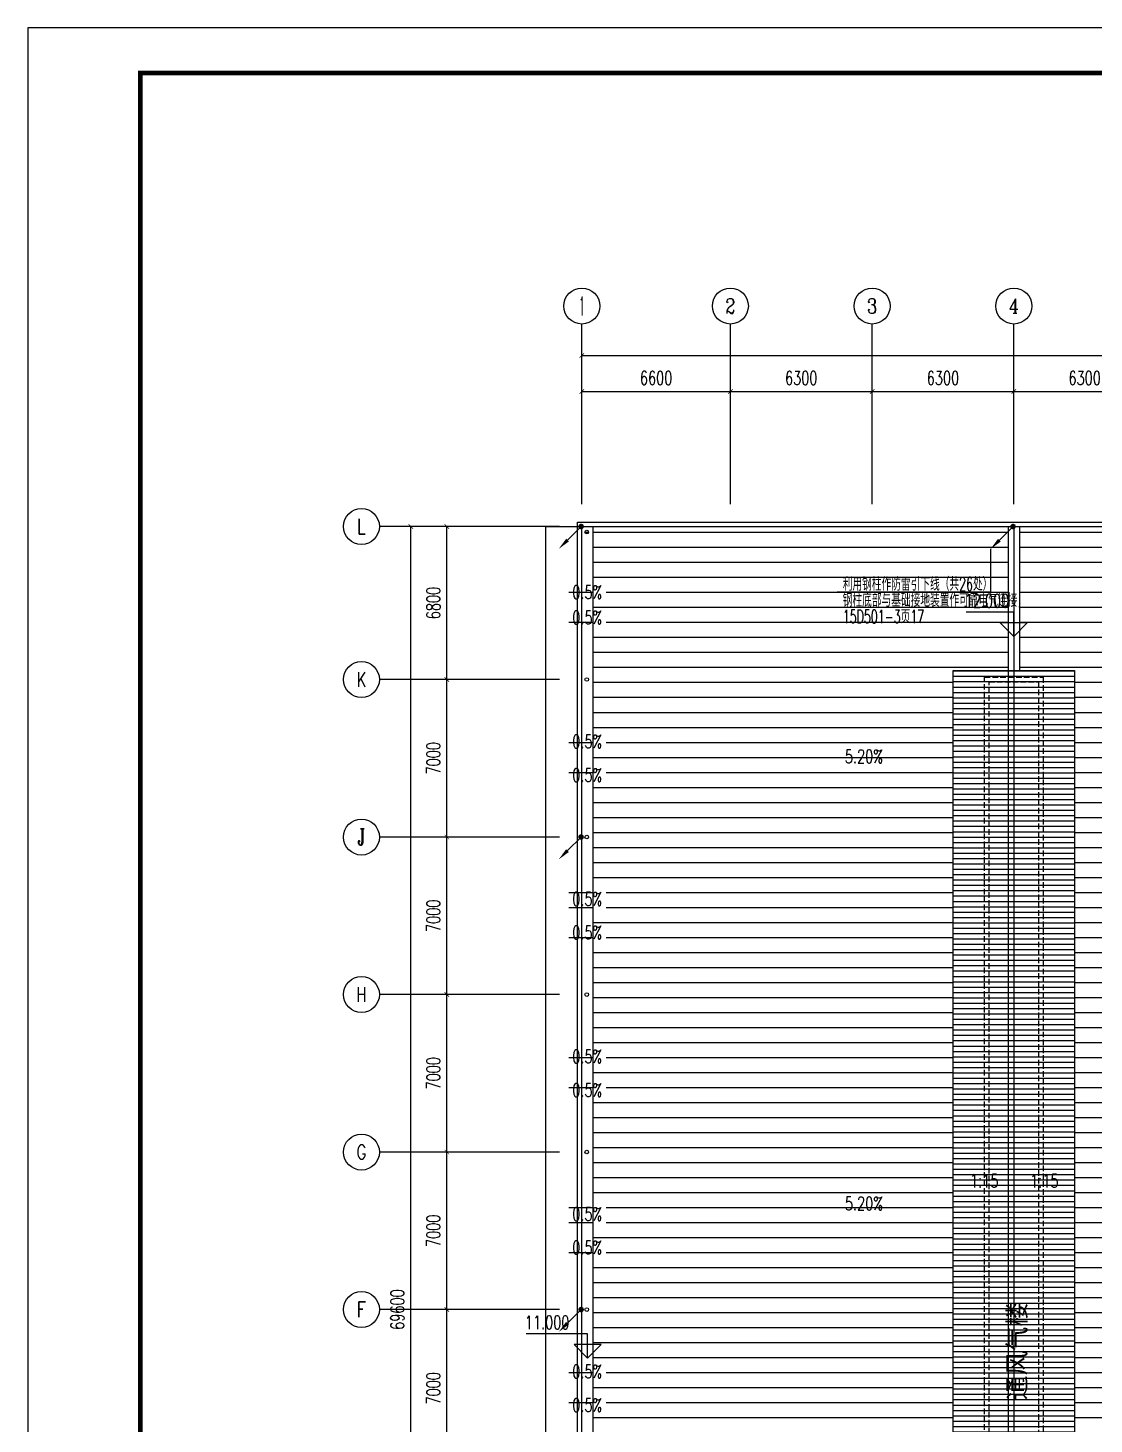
# Model space of a CAD drawing. Extents: x -417156 to 1571408, y 205758 to 1045562.
# Drawn here: x 1403208 to 1450600, y 803181 to 865228 of the extents above; entities that cross this region are included whole.
import ezdxf
from ezdxf.enums import TextEntityAlignment as Align

# ---------------------------------------------------------------- set-up
doc = ezdxf.new("R2010")
doc.units = 0
doc.header["$LTSCALE"] = 1000
doc.header["$MEASUREMENT"] = 0
doc.linetypes.add('DASH', pattern=[0.35, 0.25, -0.1])
doc.layers.get('0').update_dxf_attribs({"linetype": 'CONTINUOUS'})
doc.layers.get('DEFPOINTS').update_dxf_attribs({"linetype": 'CONTINUOUS'})
for name, color, linetype in [('AXIS', 3, 'CONTINUOUS'), ('AXIS_TEXT', 7, 'CONTINUOUS'), ('DIM_ELEV', 3, 'CONTINUOUS'), ('DIM_SYMB', 3, 'CONTINUOUS'), ('DQ', 3, 'CONTINUOUS'), ('LWIRE', 4, 'CONTINUOUS'), ('PUB_TEXT', 7, 'CONTINUOUS'), ('PUB_TITLE', 4, 'CONTINUOUS'), ('WIRE-照明', 1, 'CONTINUOUS'), ('填充', 8, 'CONTINUOUS')]:
    doc.layers.add(name, color=color, linetype=linetype)
doc.styles.add('_TCH_AXIS', font='COMPLEX', dxfattribs={"bigfont": 'GBCBIG'})
doc.styles.add('_TCH_DIM', font='SIMPLEX', dxfattribs={"bigfont": 'GBCBIG'})
doc.styles.add('_TCH_DYN', font='')
doc.styles.add('COMPLEX', font='COMPLEX')
doc.styles.add('DIM_FONT', font='SIMPLEX', dxfattribs={"width": 0.7, "bigfont": 'GBCBIG'})
doc.styles.get("Standard").update_dxf_attribs({"font": 'gbenor.shx', "bigfont": 'gbcbig.shx'})
doc.styles.add('STY53', font='COMPLEX', dxfattribs={"width": 0.6, "bigfont": 'HZTXT'})
doc.styles.get('_TCH_DYN').set_extended_font_data('SimSun')
doc.dimstyles.new('DIMN200', dxfattribs={"dimscale": 2, "dimtxt": 300, "dimasz": 100, "dimexe": 250, "dimexo": 300, "dimgap": 150, "dimtad": 1, "dimdec": 0, "dimzin": 0, "dimtxsty": 'DIM_FONT', "dimblk": 'ARCHTICK', "dimcen": 0.09, "dimclrt": 7, "dimazin": 3, "dimtfac": 1, "dimtdec": 0, "dimtix": 1, "dimtmove": 0, "dimatfit": 3, "dimtolj": 1, "dimtzin": 0})
pattern_1 = [(0, (-1880005.2, -498021.7), (0, 666.75), [])]

# ---------------------------------------------------------------- blocks, each defined once
blk = doc.blocks.new('YS')
for centre in [(2120529, 294882), (2120529, 288330), (2120529, 281330), (2120529, 274330), (2120529, 267330), (2120529, 260330)]:
    blk.add_circle(centre, 80)
at = {"layer": 'DIM_SYMB'}
for points in [[(2120562, 292716, 0, 0, 0), (2120562, 293907, 160, 0, 0), (2120562, 294507, 0, 0, 0)], [(2120562, 290576, 0, 0, 0), (2120562, 289304, 160, 0, 0), (2120562, 288704, 0, 0, 0)], [(2120562, 286083, 0, 0, 0), (2120562, 287355, 160, 0, 0), (2120562, 287955, 0, 0, 0)], [(2120562, 283576, 0, 0, 0), (2120562, 282304, 160, 0, 0), (2120562, 281704, 0, 0, 0)], [(2120562, 279083, 0, 0, 0), (2120562, 280355, 160, 0, 0), (2120562, 280955, 0, 0, 0)], [(2120562, 276576, 0, 0, 0), (2120562, 275304, 160, 0, 0), (2120562, 274704, 0, 0, 0)], [(2120562, 272083, 0, 0, 0), (2120562, 273355, 160, 0, 0), (2120562, 273955, 0, 0, 0)], [(2120562, 269576, 0, 0, 0), (2120562, 268304, 160, 0, 0), (2120562, 267704, 0, 0, 0)], [(2120562, 265083, 0, 0, 0), (2120562, 266355, 160, 0, 0), (2120562, 266955, 0, 0, 0)], [(2120562, 262576, 0, 0, 0), (2120562, 261304, 160, 0, 0), (2120562, 260704, 0, 0, 0)], [(2120562, 258083, 0, 0, 0), (2120562, 259355, 160, 0, 0), (2120562, 259955, 0, 0, 0)], [(2120562, 255576, 0, 0, 0), (2120562, 254304, 160, 0, 0), (2120562, 253704, 0, 0, 0)]]:
    blk.add_lwpolyline(points, format="xyseb", dxfattribs=at)
at = {"layer": 'PUB_TEXT', "style": '_TCH_DIM', "width": 0.705882}
for p in [(2119882, 291911), (2119882, 290786), (2119882, 285278), (2119882, 283786), (2119882, 278278), (2119882, 276786), (2119882, 271278), (2119882, 269786), (2119882, 264278), (2119882, 262786), (2119882, 257278), (2119882, 255786)]:
    blk.add_text('0.5%%%', height=595, dxfattribs=at).set_placement(p)
blk = doc.blocks.new('_AXISO')
blk.add_circle((0, 0), 0.5)
at = {"layer": 'AXIS_TEXT', "style": 'COMPLEX', "width": 1.041667}
blk.add_attdef('A', text='', height=0.56, dxfattribs=at).set_placement((-0.25, -0.28), (0.25, -0.28), align=Align.FIT)
blk = doc.blocks.new('_ARCHTICK')
at = {"color": 0, "linetype": 'BYBLOCK', "const_width": 0.15}
blk.add_lwpolyline([(-0.5, -0.5), (0.5, 0.5)], dxfattribs=at)
blk = doc.blocks.new('*D127')
at = {"layer": 'AXIS', "color": 0}
for p, q in [((238705, -202892), (232205, -202892)), ((232705, -272492), (232705, -202892)), ((238705, -272492), (232205, -272492))]:
    blk.add_line(p, q, dxfattribs=at)
at = {"layer": 'DEFPOINTS', "color": 0}
for p in [(232705, -202892), (239305, -202892), (239305, -272492)]:
    blk.add_point(p, dxfattribs=at)
at = {"layer": 'AXIS', "color": 0, "xscale": 200, "yscale": 200, "zscale": 200}
for p, rotation in [((232705, -202892), 90), ((232705, -272492), 270)]:
    blk.add_blockref('_ARCHTICK', p, dxfattribs=dict(at, rotation=rotation))
at = {"layer": 'AXIS', "color": 7, "insert": (232105, -237692), "char_height": 600, "attachment_point": 5, "rotation": 90, "style": 'DIM_FONT'}
blk.add_mtext('\\A1;69600', dxfattribs=at)
blk = doc.blocks.new('*D132')
at = {"layer": 'AXIS', "color": 0}
for p, q in [((238705, -237692), (233805, -237692)), ((234305, -244692), (234305, -237692)), ((238705, -244692), (233805, -244692))]:
    blk.add_line(p, q, dxfattribs=at)
at = {"layer": 'DEFPOINTS', "color": 0}
for p in [(234305, -237692), (239305, -237692), (239305, -244692)]:
    blk.add_point(p, dxfattribs=at)
at = {"layer": 'AXIS', "color": 0, "xscale": 200, "yscale": 200, "zscale": 200}
for p, rotation in [((234305, -237692), 90), ((234305, -244692), 270)]:
    blk.add_blockref('_ARCHTICK', p, dxfattribs=dict(at, rotation=rotation))
at = {"layer": 'AXIS', "color": 7, "insert": (233705, -241192), "char_height": 600, "attachment_point": 5, "rotation": 90, "style": 'DIM_FONT'}
blk.add_mtext('\\A1;7000', dxfattribs=at)
blk = doc.blocks.new('*D133')
at = {"layer": 'AXIS', "color": 0}
for p, q in [((238705, -230692), (233805, -230692)), ((234305, -237692), (234305, -230692)), ((238705, -237692), (233805, -237692))]:
    blk.add_line(p, q, dxfattribs=at)
at = {"layer": 'DEFPOINTS', "color": 0}
for p in [(234305, -230692), (239305, -230692), (239305, -237692)]:
    blk.add_point(p, dxfattribs=at)
at = {"layer": 'AXIS', "color": 0, "xscale": 200, "yscale": 200, "zscale": 200}
for p, rotation in [((234305, -230692), 90), ((234305, -237692), 270)]:
    blk.add_blockref('_ARCHTICK', p, dxfattribs=dict(at, rotation=rotation))
at = {"layer": 'AXIS', "color": 7, "insert": (233705, -234192), "char_height": 600, "attachment_point": 5, "rotation": 90, "style": 'DIM_FONT'}
blk.add_mtext('\\A1;7000', dxfattribs=at)
blk = doc.blocks.new('*D134')
at = {"layer": 'AXIS', "color": 0}
for p, q in [((238705, -223692), (233805, -223692)), ((234305, -230692), (234305, -223692)), ((238705, -230692), (233805, -230692))]:
    blk.add_line(p, q, dxfattribs=at)
at = {"layer": 'DEFPOINTS', "color": 0}
for p in [(234305, -223692), (239305, -223692), (239305, -230692)]:
    blk.add_point(p, dxfattribs=at)
at = {"layer": 'AXIS', "color": 0, "xscale": 200, "yscale": 200, "zscale": 200}
for p, rotation in [((234305, -223692), 90), ((234305, -230692), 270)]:
    blk.add_blockref('_ARCHTICK', p, dxfattribs=dict(at, rotation=rotation))
at = {"layer": 'AXIS', "color": 7, "insert": (233705, -227192), "char_height": 600, "attachment_point": 5, "rotation": 90, "style": 'DIM_FONT'}
blk.add_mtext('\\A1;7000', dxfattribs=at)
blk = doc.blocks.new('*D135')
at = {"layer": 'AXIS', "color": 0}
for p, q in [((238705, -216692), (233805, -216692)), ((234305, -223692), (234305, -216692)), ((238705, -223692), (233805, -223692))]:
    blk.add_line(p, q, dxfattribs=at)
at = {"layer": 'DEFPOINTS', "color": 0}
for p in [(234305, -216692), (239305, -216692), (239305, -223692)]:
    blk.add_point(p, dxfattribs=at)
at = {"layer": 'AXIS', "color": 0, "xscale": 200, "yscale": 200, "zscale": 200}
for p, rotation in [((234305, -216692), 90), ((234305, -223692), 270)]:
    blk.add_blockref('_ARCHTICK', p, dxfattribs=dict(at, rotation=rotation))
at = {"layer": 'AXIS', "color": 7, "insert": (233705, -220192), "char_height": 600, "attachment_point": 5, "rotation": 90, "style": 'DIM_FONT'}
blk.add_mtext('\\A1;7000', dxfattribs=at)
blk = doc.blocks.new('*D136')
at = {"layer": 'AXIS', "color": 0}
for p, q in [((238705, -209692), (233805, -209692)), ((234305, -216692), (234305, -209692)), ((238705, -216692), (233805, -216692))]:
    blk.add_line(p, q, dxfattribs=at)
at = {"layer": 'DEFPOINTS', "color": 0}
for p in [(234305, -209692), (239305, -209692), (239305, -216692)]:
    blk.add_point(p, dxfattribs=at)
at = {"layer": 'AXIS', "color": 0, "xscale": 200, "yscale": 200, "zscale": 200}
for p, rotation in [((234305, -209692), 90), ((234305, -216692), 270)]:
    blk.add_blockref('_ARCHTICK', p, dxfattribs=dict(at, rotation=rotation))
at = {"layer": 'AXIS', "color": 7, "insert": (233705, -213192), "char_height": 600, "attachment_point": 5, "rotation": 90, "style": 'DIM_FONT'}
blk.add_mtext('\\A1;7000', dxfattribs=at)
blk = doc.blocks.new('*D137')
at = {"layer": 'AXIS', "color": 0}
for p, q in [((238705, -202892), (233805, -202892)), ((234305, -209692), (234305, -202892)), ((238705, -209692), (233805, -209692))]:
    blk.add_line(p, q, dxfattribs=at)
at = {"layer": 'DEFPOINTS', "color": 0}
for p in [(234305, -202892), (239305, -202892), (239305, -209692)]:
    blk.add_point(p, dxfattribs=at)
at = {"layer": 'AXIS', "color": 0, "xscale": 200, "yscale": 200, "zscale": 200}
for p, rotation in [((234305, -202892), 90), ((234305, -209692), 270)]:
    blk.add_blockref('_ARCHTICK', p, dxfattribs=dict(at, rotation=rotation))
at = {"layer": 'AXIS', "color": 7, "insert": (233705, -206292), "char_height": 600, "attachment_point": 5, "rotation": 90, "style": 'DIM_FONT'}
blk.add_mtext('\\A1;6800', dxfattribs=at)
blk = doc.blocks.new('*D168')
at = {"layer": 'AXIS', "color": 0}
for p, q in [((240305, -201292), (240305, -194792)), ((354305, -201292), (354305, -194792)), ((240305, -195292), (354305, -195292))]:
    blk.add_line(p, q, dxfattribs=at)
at = {"layer": 'DEFPOINTS', "color": 0}
for p in [(354305, -195292), (240305, -201892), (354305, -201892)]:
    blk.add_point(p, dxfattribs=at)
at = {"layer": 'AXIS', "color": 0, "xscale": 200, "yscale": 200, "zscale": 200, "rotation": 180}
blk.add_blockref('_ARCHTICK', (240305, -195292), dxfattribs=at)
at = {"layer": 'AXIS', "color": 0, "xscale": 200, "yscale": 200, "zscale": 200}
blk.add_blockref('_ARCHTICK', (354305, -195292), dxfattribs=at)
at = {"layer": 'AXIS', "color": 7, "insert": (297305, -194692), "char_height": 600, "attachment_point": 5, "style": 'DIM_FONT'}
blk.add_mtext('\\A1;114000', dxfattribs=at)
blk = doc.blocks.new('*D169')
at = {"layer": 'AXIS', "color": 0}
for p, q in [((240305, -201292), (240305, -196392)), ((246905, -201292), (246905, -196392)), ((240305, -196892), (246905, -196892))]:
    blk.add_line(p, q, dxfattribs=at)
at = {"layer": 'DEFPOINTS', "color": 0}
for p in [(246905, -196892), (240305, -201892), (246905, -201892)]:
    blk.add_point(p, dxfattribs=at)
at = {"layer": 'AXIS', "color": 0, "xscale": 200, "yscale": 200, "zscale": 200, "rotation": 180}
blk.add_blockref('_ARCHTICK', (240305, -196892), dxfattribs=at)
at = {"layer": 'AXIS', "color": 0, "xscale": 200, "yscale": 200, "zscale": 200}
blk.add_blockref('_ARCHTICK', (246905, -196892), dxfattribs=at)
at = {"layer": 'AXIS', "color": 7, "insert": (243605, -196292), "char_height": 600, "attachment_point": 5, "style": 'DIM_FONT'}
blk.add_mtext('\\A1;6600', dxfattribs=at)
blk = doc.blocks.new('*D170')
at = {"layer": 'AXIS', "color": 0}
for p, q in [((246905, -201292), (246905, -196392)), ((253205, -201292), (253205, -196392)), ((246905, -196892), (253205, -196892))]:
    blk.add_line(p, q, dxfattribs=at)
at = {"layer": 'DEFPOINTS', "color": 0}
for p in [(253205, -196892), (246905, -201892), (253205, -201892)]:
    blk.add_point(p, dxfattribs=at)
at = {"layer": 'AXIS', "color": 0, "xscale": 200, "yscale": 200, "zscale": 200, "rotation": 180}
blk.add_blockref('_ARCHTICK', (246905, -196892), dxfattribs=at)
at = {"layer": 'AXIS', "color": 0, "xscale": 200, "yscale": 200, "zscale": 200}
blk.add_blockref('_ARCHTICK', (253205, -196892), dxfattribs=at)
at = {"layer": 'AXIS', "color": 7, "insert": (250055, -196292), "char_height": 600, "attachment_point": 5, "style": 'DIM_FONT'}
blk.add_mtext('\\A1;6300', dxfattribs=at)
blk = doc.blocks.new('*D171')
at = {"layer": 'AXIS', "color": 0}
for p, q in [((253205, -201292), (253205, -196392)), ((259505, -201292), (259505, -196392)), ((253205, -196892), (259505, -196892))]:
    blk.add_line(p, q, dxfattribs=at)
at = {"layer": 'DEFPOINTS', "color": 0}
for p in [(259505, -196892), (253205, -201892), (259505, -201892)]:
    blk.add_point(p, dxfattribs=at)
at = {"layer": 'AXIS', "color": 0, "xscale": 200, "yscale": 200, "zscale": 200, "rotation": 180}
blk.add_blockref('_ARCHTICK', (253205, -196892), dxfattribs=at)
at = {"layer": 'AXIS', "color": 0, "xscale": 200, "yscale": 200, "zscale": 200}
blk.add_blockref('_ARCHTICK', (259505, -196892), dxfattribs=at)
at = {"layer": 'AXIS', "color": 7, "insert": (256355, -196292), "char_height": 600, "attachment_point": 5, "style": 'DIM_FONT'}
blk.add_mtext('\\A1;6300', dxfattribs=at)
blk = doc.blocks.new('*D172')
at = {"layer": 'AXIS', "color": 0}
for p, q in [((259505, -201292), (259505, -196392)), ((265805, -201292), (265805, -196392)), ((259505, -196892), (265805, -196892))]:
    blk.add_line(p, q, dxfattribs=at)
at = {"layer": 'DEFPOINTS', "color": 0}
for p in [(265805, -196892), (259505, -201892), (265805, -201892)]:
    blk.add_point(p, dxfattribs=at)
at = {"layer": 'AXIS', "color": 0, "xscale": 200, "yscale": 200, "zscale": 200, "rotation": 180}
blk.add_blockref('_ARCHTICK', (259505, -196892), dxfattribs=at)
at = {"layer": 'AXIS', "color": 0, "xscale": 200, "yscale": 200, "zscale": 200}
blk.add_blockref('_ARCHTICK', (265805, -196892), dxfattribs=at)
at = {"layer": 'AXIS', "color": 7, "insert": (262655, -196292), "char_height": 600, "attachment_point": 5, "style": 'DIM_FONT'}
blk.add_mtext('\\A1;6300', dxfattribs=at)
blk = doc.blocks.new('$TELECSYS$00000080')
for p, q in [((-0.7, -0.7), (0, 0)), ((0.104, 0.104), (0.104, 0.104)), ((-0.104, -0.104), (-0.104, -0.104))]:
    blk.add_line(p, q)
at = {"const_width": 0.142}
blk.add_lwpolyline([(0.071, 0, 1), (-0.071, 0, 1)], format="xyb", close=True, dxfattribs=at)
blk.add_solid([(-0.63, -0.77), (-0.77, -0.63), (-1.15, -1.15)])
at = {"width": 0.8, "flags": 9}
blk.add_attdef('A', (0, 0), '', height=0.00002, rotation=180, dxfattribs=at)
blk = doc.blocks.new('F23222')
h = blk.add_hatch()
h.set_pattern_fill('ANSI31', color=8, scale=150, angle=-45, style=0)
h.set_pattern_definition([(360, (9877.16, 1611510.31), (9e-14, 238.125), [])])
h.paths.add_polyline_path([(262204.8, -209292.1), (262204.8, -266092.1), (256804.8, -266092.1), (256804.8, -209292.1)])
at = {"layer": '填充'}
h = blk.add_hatch(dxfattribs=at)
h.set_pattern_fill('LINE', color=8, scale=700, style=0)
h.set_pattern_definition(pattern_1)
h.paths.add_polyline_path([(256804.8, -209292.1), (259254.8, -209292.1), (259254.8, -202892.1), (240804.8, -202892.1), (240804.8, -272492.1), (259254.8, -272492.1), (259254.8, -266092.1), (256804.8, -266092.1)])
edge = h.paths.add_edge_path()
edge.add_arc((240523.3, -203139.4), 80, 0, 360)
edge = h.paths.add_edge_path()
edge.add_line((239728.5, -206259.5), (241386, -206259.5))
edge.add_line((241386, -206259.5), (241386, -205367))
edge.add_line((241386, -205367), (239728.5, -205367))
edge.add_line((239728.5, -205367), (239728.5, -206259.5))
edge.add_line((240557.2, -205305.8), (240557.2, -204114.3))
edge.add_line((240557.2, -204114.3), (240557.2, -203514.3))
edge = h.paths.add_edge_path()
edge.add_arc((240523.3, -209692.1), 80, 0, 360)
edge = h.paths.add_edge_path()
edge.add_line((239728.5, -212892.5), (241386, -212892.5))
edge.add_line((241386, -212892.5), (241386, -212000))
edge.add_line((241386, -212000), (239728.5, -212000))
edge.add_line((239728.5, -212000), (239728.5, -212892.5))
edge.add_line((240557.2, -211938.7), (240557.2, -210667.1))
edge.add_line((240557.2, -210667.1), (240557.2, -210067.1))
edge = h.paths.add_edge_path()
edge.add_line((239728.5, -207384.3), (241386, -207384.3))
edge.add_line((241386, -207384.3), (241386, -206491.8))
edge.add_line((241386, -206491.8), (239728.5, -206491.8))
edge.add_line((239728.5, -206491.8), (239728.5, -207384.3))
edge.add_line((240557.2, -207445.5), (240557.2, -208717.2))
edge.add_line((240557.2, -208717.2), (240557.2, -209317.2))
edge = h.paths.add_edge_path()
edge.add_arc((240523.3, -216692.1), 80, 0, 360)
edge = h.paths.add_edge_path()
edge.add_line((239728.5, -219892.5), (241386, -219892.5))
edge.add_line((241386, -219892.5), (241386, -219000))
edge.add_line((241386, -219000), (239728.5, -219000))
edge.add_line((239728.5, -219000), (239728.5, -219892.5))
edge.add_line((240557.2, -218938.7), (240557.2, -217667.1))
edge.add_line((240557.2, -217667.1), (240557.2, -217067.1))
edge = h.paths.add_edge_path()
edge.add_line((239728.5, -214384.3), (241386, -214384.3))
edge.add_line((241386, -214384.3), (241386, -213491.8))
edge.add_line((241386, -213491.8), (239728.5, -213491.8))
edge.add_line((239728.5, -213491.8), (239728.5, -214384.3))
edge.add_line((240557.2, -214445.5), (240557.2, -215717.2))
edge.add_line((240557.2, -215717.2), (240557.2, -216317.2))
edge = h.paths.add_edge_path()
edge.add_arc((240523.3, -223692.1), 80, 0, 360)
edge = h.paths.add_edge_path()
edge.add_line((239728.5, -226892.5), (241386, -226892.5))
edge.add_line((241386, -226892.5), (241386, -226000))
edge.add_line((241386, -226000), (239728.5, -226000))
edge.add_line((239728.5, -226000), (239728.5, -226892.5))
edge.add_line((240557.2, -225938.7), (240557.2, -224667.1))
edge.add_line((240557.2, -224667.1), (240557.2, -224067.1))
edge = h.paths.add_edge_path()
edge.add_line((239728.5, -221384.3), (241386, -221384.3))
edge.add_line((241386, -221384.3), (241386, -220491.8))
edge.add_line((241386, -220491.8), (239728.5, -220491.8))
edge.add_line((239728.5, -220491.8), (239728.5, -221384.3))
edge.add_line((240557.2, -221445.5), (240557.2, -222717.2))
edge.add_line((240557.2, -222717.2), (240557.2, -223317.2))
edge = h.paths.add_edge_path()
edge.add_arc((240523.3, -230692.1), 80, 0, 360)
edge = h.paths.add_edge_path()
edge.add_line((239728.5, -233892.5), (241386, -233892.5))
edge.add_line((241386, -233892.5), (241386, -233000))
edge.add_line((241386, -233000), (239728.5, -233000))
edge.add_line((239728.5, -233000), (239728.5, -233892.5))
edge.add_line((240557.2, -232938.7), (240557.2, -231667.1))
edge.add_line((240557.2, -231667.1), (240557.2, -231067.1))
edge = h.paths.add_edge_path()
edge.add_line((239728.5, -228384.3), (241386, -228384.3))
edge.add_line((241386, -228384.3), (241386, -227491.8))
edge.add_line((241386, -227491.8), (239728.5, -227491.8))
edge.add_line((239728.5, -227491.8), (239728.5, -228384.3))
edge.add_line((240557.2, -228445.5), (240557.2, -229717.2))
edge.add_line((240557.2, -229717.2), (240557.2, -230317.2))
edge = h.paths.add_edge_path()
edge.add_arc((240523.3, -237692.1), 80, 0, 360)
edge = h.paths.add_edge_path()
edge.add_line((239728.5, -240892.5), (241386, -240892.5))
edge.add_line((241386, -240892.5), (241386, -240000))
edge.add_line((241386, -240000), (239728.5, -240000))
edge.add_line((239728.5, -240000), (239728.5, -240892.5))
edge.add_line((240557.2, -239938.7), (240557.2, -238667.1))
edge.add_line((240557.2, -238667.1), (240557.2, -238067.1))
edge = h.paths.add_edge_path()
edge.add_line((239728.5, -235384.3), (241386, -235384.3))
edge.add_line((241386, -235384.3), (241386, -234491.8))
edge.add_line((241386, -234491.8), (239728.5, -234491.8))
edge.add_line((239728.5, -234491.8), (239728.5, -235384.3))
edge.add_line((240557.2, -235445.5), (240557.2, -236717.2))
edge.add_line((240557.2, -236717.2), (240557.2, -237317.2))
edge = h.paths.add_edge_path()
edge.add_arc((240523.3, -244692.1), 80, 0, 360)
edge = h.paths.add_edge_path()
edge.add_line((239728.5, -247892.5), (241386, -247892.5))
edge.add_line((241386, -247892.5), (241386, -247000))
edge.add_line((241386, -247000), (239728.5, -247000))
edge.add_line((239728.5, -247000), (239728.5, -247892.5))
edge.add_line((240557.2, -246938.7), (240557.2, -245667.1))
edge.add_line((240557.2, -245667.1), (240557.2, -245067.1))
edge = h.paths.add_edge_path()
edge.add_line((239728.5, -242384.3), (241386, -242384.3))
edge.add_line((241386, -242384.3), (241386, -241491.8))
edge.add_line((241386, -241491.8), (239728.5, -241491.8))
edge.add_line((239728.5, -241491.8), (239728.5, -242384.3))
edge.add_line((240557.2, -242445.5), (240557.2, -243717.2))
edge.add_line((240557.2, -243717.2), (240557.2, -244317.2))
edge = h.paths.add_edge_path()
edge.add_arc((240523.3, -251692.1), 80, 0, 360)
edge = h.paths.add_edge_path()
edge.add_line((239728.5, -254892.5), (241386, -254892.5))
edge.add_line((241386, -254892.5), (241386, -254000))
edge.add_line((241386, -254000), (239728.5, -254000))
edge.add_line((239728.5, -254000), (239728.5, -254892.5))
edge.add_line((240557.2, -253938.7), (240557.2, -252667.1))
edge.add_line((240557.2, -252667.1), (240557.2, -252067.1))
edge = h.paths.add_edge_path()
edge.add_line((239728.5, -249384.3), (241386, -249384.3))
edge.add_line((241386, -249384.3), (241386, -248491.8))
edge.add_line((241386, -248491.8), (239728.5, -248491.8))
edge.add_line((239728.5, -248491.8), (239728.5, -249384.3))
edge.add_line((240557.2, -249445.5), (240557.2, -250717.2))
edge.add_line((240557.2, -250717.2), (240557.2, -251317.2))
edge = h.paths.add_edge_path()
edge.add_arc((240523.3, -258692.1), 80, 0, 360)
edge = h.paths.add_edge_path()
edge.add_line((239728.5, -261892.5), (241386, -261892.5))
edge.add_line((241386, -261892.5), (241386, -261000))
edge.add_line((241386, -261000), (239728.5, -261000))
edge.add_line((239728.5, -261000), (239728.5, -261892.5))
edge.add_line((240557.2, -260938.7), (240557.2, -259667.1))
edge.add_line((240557.2, -259667.1), (240557.2, -259067.1))
edge = h.paths.add_edge_path()
edge.add_line((239728.5, -256384.3), (241386, -256384.3))
edge.add_line((241386, -256384.3), (241386, -255491.8))
edge.add_line((241386, -255491.8), (239728.5, -255491.8))
edge.add_line((239728.5, -255491.8), (239728.5, -256384.3))
edge.add_line((240557.2, -256445.5), (240557.2, -257717.2))
edge.add_line((240557.2, -257717.2), (240557.2, -258317.2))
edge = h.paths.add_edge_path()
edge.add_arc((240523.3, -265692.1), 80, 0, 360)
edge = h.paths.add_edge_path()
edge.add_line((239728.5, -268892.5), (241386, -268892.5))
edge.add_line((241386, -268892.5), (241386, -268000))
edge.add_line((241386, -268000), (239728.5, -268000))
edge.add_line((239728.5, -268000), (239728.5, -268892.5))
edge.add_line((240557.2, -267938.7), (240557.2, -266667.1))
edge.add_line((240557.2, -266667.1), (240557.2, -266067.1))
edge = h.paths.add_edge_path()
edge.add_line((239728.5, -263384.3), (241386, -263384.3))
edge.add_line((241386, -263384.3), (241386, -262491.8))
edge.add_line((241386, -262491.8), (239728.5, -262491.8))
edge.add_line((239728.5, -262491.8), (239728.5, -263384.3))
edge.add_line((240557.2, -263445.5), (240557.2, -264717.2))
edge.add_line((240557.2, -264717.2), (240557.2, -265317.2))
edge = h.paths.add_edge_path()
edge.add_arc((240523.3, -272018.4), 80, 0, 360)
edge = h.paths.add_edge_path()
edge.add_line((239728.5, -269710.6), (241386, -269710.6))
edge.add_line((241386, -269710.6), (241386, -268818.1))
edge.add_line((241386, -268818.1), (239728.5, -268818.1))
edge.add_line((239728.5, -268818.1), (239728.5, -269710.6))
edge.add_line((240557.2, -269771.8), (240557.2, -271043.5))
edge.add_line((240557.2, -271043.5), (240557.2, -271643.5))
h = blk.add_hatch(dxfattribs=at)
h.set_pattern_fill('LINE', color=8, scale=700, style=0)
h.set_pattern_definition(pattern_1)
h.paths.add_polyline_path([(278004.8, -202892.1), (259754.8, -202892.1), (259754.8, -209292.1), (262204.8, -209292.1), (262204.8, -266092.1), (259754.8, -266092.1), (259754.8, -272492.1), (278004.8, -272492.1)])
edge = h.paths.add_edge_path()
edge.add_arc((278381, -203139.4), 80, 0, 360)
edge = h.paths.add_edge_path()
edge.add_line((277586.2, -206259.5), (279243.7, -206259.5))
edge.add_line((279243.7, -206259.5), (279243.7, -205367))
edge.add_line((279243.7, -205367), (277586.2, -205367))
edge.add_line((277586.2, -205367), (277586.2, -206259.5))
edge.add_line((278414.9, -205305.8), (278414.9, -204114.3))
edge.add_line((278414.9, -204114.3), (278414.9, -203514.3))
edge = h.paths.add_edge_path()
edge.add_arc((278381, -209692.1), 80, 0, 360)
edge = h.paths.add_edge_path()
edge.add_line((277586.2, -212892.5), (279243.7, -212892.5))
edge.add_line((279243.7, -212892.5), (279243.7, -212000))
edge.add_line((279243.7, -212000), (277586.2, -212000))
edge.add_line((277586.2, -212000), (277586.2, -212892.5))
edge.add_line((278414.9, -211938.7), (278414.9, -210667.1))
edge.add_line((278414.9, -210667.1), (278414.9, -210067.1))
edge = h.paths.add_edge_path()
edge.add_line((277586.2, -207384.3), (279243.7, -207384.3))
edge.add_line((279243.7, -207384.3), (279243.7, -206491.8))
edge.add_line((279243.7, -206491.8), (277586.2, -206491.8))
edge.add_line((277586.2, -206491.8), (277586.2, -207384.3))
edge.add_line((278414.9, -207445.5), (278414.9, -208717.2))
edge.add_line((278414.9, -208717.2), (278414.9, -209317.2))
edge = h.paths.add_edge_path()
edge.add_arc((278381, -216692.1), 80, 0, 360)
edge = h.paths.add_edge_path()
edge.add_line((277586.2, -219892.5), (279243.7, -219892.5))
edge.add_line((279243.7, -219892.5), (279243.7, -219000))
edge.add_line((279243.7, -219000), (277586.2, -219000))
edge.add_line((277586.2, -219000), (277586.2, -219892.5))
edge.add_line((278414.9, -218938.7), (278414.9, -217667.1))
edge.add_line((278414.9, -217667.1), (278414.9, -217067.1))
edge = h.paths.add_edge_path()
edge.add_line((277586.2, -214384.3), (279243.7, -214384.3))
edge.add_line((279243.7, -214384.3), (279243.7, -213491.8))
edge.add_line((279243.7, -213491.8), (277586.2, -213491.8))
edge.add_line((277586.2, -213491.8), (277586.2, -214384.3))
edge.add_line((278414.9, -214445.5), (278414.9, -215717.2))
edge.add_line((278414.9, -215717.2), (278414.9, -216317.2))
edge = h.paths.add_edge_path()
edge.add_arc((278381, -223692.1), 80, 0, 360)
edge = h.paths.add_edge_path()
edge.add_line((277586.2, -226892.5), (279243.7, -226892.5))
edge.add_line((279243.7, -226892.5), (279243.7, -226000))
edge.add_line((279243.7, -226000), (277586.2, -226000))
edge.add_line((277586.2, -226000), (277586.2, -226892.5))
edge.add_line((278414.9, -225938.7), (278414.9, -224667.1))
edge.add_line((278414.9, -224667.1), (278414.9, -224067.1))
edge = h.paths.add_edge_path()
edge.add_line((277586.2, -221384.3), (279243.7, -221384.3))
edge.add_line((279243.7, -221384.3), (279243.7, -220491.8))
edge.add_line((279243.7, -220491.8), (277586.2, -220491.8))
edge.add_line((277586.2, -220491.8), (277586.2, -221384.3))
edge.add_line((278414.9, -221445.5), (278414.9, -222717.2))
edge.add_line((278414.9, -222717.2), (278414.9, -223317.2))
edge = h.paths.add_edge_path()
edge.add_arc((278381, -230692.1), 80, 0, 360)
edge = h.paths.add_edge_path()
edge.add_line((277586.2, -233892.5), (279243.7, -233892.5))
edge.add_line((279243.7, -233892.5), (279243.7, -233000))
edge.add_line((279243.7, -233000), (277586.2, -233000))
edge.add_line((277586.2, -233000), (277586.2, -233892.5))
edge.add_line((278414.9, -232938.7), (278414.9, -231667.1))
edge.add_line((278414.9, -231667.1), (278414.9, -231067.1))
edge = h.paths.add_edge_path()
edge.add_line((277586.2, -228384.3), (279243.7, -228384.3))
edge.add_line((279243.7, -228384.3), (279243.7, -227491.8))
edge.add_line((279243.7, -227491.8), (277586.2, -227491.8))
edge.add_line((277586.2, -227491.8), (277586.2, -228384.3))
edge.add_line((278414.9, -228445.5), (278414.9, -229717.2))
edge.add_line((278414.9, -229717.2), (278414.9, -230317.2))
edge = h.paths.add_edge_path()
edge.add_arc((278381, -237692.1), 80, 0, 360)
edge = h.paths.add_edge_path()
edge.add_line((277586.2, -240892.5), (279243.7, -240892.5))
edge.add_line((279243.7, -240892.5), (279243.7, -240000))
edge.add_line((279243.7, -240000), (277586.2, -240000))
edge.add_line((277586.2, -240000), (277586.2, -240892.5))
edge.add_line((278414.9, -239938.7), (278414.9, -238667.1))
edge.add_line((278414.9, -238667.1), (278414.9, -238067.1))
edge = h.paths.add_edge_path()
edge.add_line((277586.2, -235384.3), (279243.7, -235384.3))
edge.add_line((279243.7, -235384.3), (279243.7, -234491.8))
edge.add_line((279243.7, -234491.8), (277586.2, -234491.8))
edge.add_line((277586.2, -234491.8), (277586.2, -235384.3))
edge.add_line((278414.9, -235445.5), (278414.9, -236717.2))
edge.add_line((278414.9, -236717.2), (278414.9, -237317.2))
edge = h.paths.add_edge_path()
edge.add_arc((278381, -244692.1), 80, 0, 360)
edge = h.paths.add_edge_path()
edge.add_line((277586.2, -247892.5), (279243.7, -247892.5))
edge.add_line((279243.7, -247892.5), (279243.7, -247000))
edge.add_line((279243.7, -247000), (277586.2, -247000))
edge.add_line((277586.2, -247000), (277586.2, -247892.5))
edge.add_line((278414.9, -246938.7), (278414.9, -245667.1))
edge.add_line((278414.9, -245667.1), (278414.9, -245067.1))
edge = h.paths.add_edge_path()
edge.add_line((277586.2, -242384.3), (279243.7, -242384.3))
edge.add_line((279243.7, -242384.3), (279243.7, -241491.8))
edge.add_line((279243.7, -241491.8), (277586.2, -241491.8))
edge.add_line((277586.2, -241491.8), (277586.2, -242384.3))
edge.add_line((278414.9, -242445.5), (278414.9, -243717.2))
edge.add_line((278414.9, -243717.2), (278414.9, -244317.2))
edge = h.paths.add_edge_path()
edge.add_arc((278381, -251692.1), 80, 0, 360)
edge = h.paths.add_edge_path()
edge.add_line((277586.2, -254892.5), (279243.7, -254892.5))
edge.add_line((279243.7, -254892.5), (279243.7, -254000))
edge.add_line((279243.7, -254000), (277586.2, -254000))
edge.add_line((277586.2, -254000), (277586.2, -254892.5))
edge.add_line((278414.9, -253938.7), (278414.9, -252667.1))
edge.add_line((278414.9, -252667.1), (278414.9, -252067.1))
edge = h.paths.add_edge_path()
edge.add_line((277586.2, -249384.3), (279243.7, -249384.3))
edge.add_line((279243.7, -249384.3), (279243.7, -248491.8))
edge.add_line((279243.7, -248491.8), (277586.2, -248491.8))
edge.add_line((277586.2, -248491.8), (277586.2, -249384.3))
edge.add_line((278414.9, -249445.5), (278414.9, -250717.2))
edge.add_line((278414.9, -250717.2), (278414.9, -251317.2))
edge = h.paths.add_edge_path()
edge.add_arc((278381, -258692.1), 80, 0, 360)
edge = h.paths.add_edge_path()
edge.add_line((277586.2, -261892.5), (279243.7, -261892.5))
edge.add_line((279243.7, -261892.5), (279243.7, -261000))
edge.add_line((279243.7, -261000), (277586.2, -261000))
edge.add_line((277586.2, -261000), (277586.2, -261892.5))
edge.add_line((278414.9, -260938.7), (278414.9, -259667.1))
edge.add_line((278414.9, -259667.1), (278414.9, -259067.1))
edge = h.paths.add_edge_path()
edge.add_line((277586.2, -256384.3), (279243.7, -256384.3))
edge.add_line((279243.7, -256384.3), (279243.7, -255491.8))
edge.add_line((279243.7, -255491.8), (277586.2, -255491.8))
edge.add_line((277586.2, -255491.8), (277586.2, -256384.3))
edge.add_line((278414.9, -256445.5), (278414.9, -257717.2))
edge.add_line((278414.9, -257717.2), (278414.9, -258317.2))
edge = h.paths.add_edge_path()
edge.add_arc((278381, -265692.1), 80, 0, 360)
edge = h.paths.add_edge_path()
edge.add_line((277586.2, -268892.5), (279243.7, -268892.5))
edge.add_line((279243.7, -268892.5), (279243.7, -268000))
edge.add_line((279243.7, -268000), (277586.2, -268000))
edge.add_line((277586.2, -268000), (277586.2, -268892.5))
edge.add_line((278414.9, -267938.7), (278414.9, -266667.1))
edge.add_line((278414.9, -266667.1), (278414.9, -266067.1))
edge = h.paths.add_edge_path()
edge.add_line((277586.2, -263384.3), (279243.7, -263384.3))
edge.add_line((279243.7, -263384.3), (279243.7, -262491.8))
edge.add_line((279243.7, -262491.8), (277586.2, -262491.8))
edge.add_line((277586.2, -262491.8), (277586.2, -263384.3))
edge.add_line((278414.9, -263445.5), (278414.9, -264717.2))
edge.add_line((278414.9, -264717.2), (278414.9, -265317.2))
edge = h.paths.add_edge_path()
edge.add_arc((278381, -272018.4), 80, 0, 360)
edge = h.paths.add_edge_path()
edge.add_line((277586.2, -269710.6), (279243.7, -269710.6))
edge.add_line((279243.7, -269710.6), (279243.7, -268818.1))
edge.add_line((279243.7, -268818.1), (277586.2, -268818.1))
edge.add_line((277586.2, -268818.1), (277586.2, -269710.6))
edge.add_line((278414.9, -269771.8), (278414.9, -271043.5))
edge.add_line((278414.9, -271043.5), (278414.9, -271643.5))
at = {"color": 8}
for p, q in [((240304.8, -202892.1), (354304.8, -202892.1)), ((240304.8, -272492.1), (240304.8, -202892.1)), ((240804.8, -272492.1), (240804.8, -202892.1))]:
    blk.add_line(p, q, dxfattribs=at)
for points in [[(238704.8, -202892.1), (259254.8, -202892.1), (259254.8, -272492.1), (238704.8, -272492.1)], [(240104.8, -202692.1), (354504.8, -202692.1), (354504.8, -272692.1), (240104.8, -272692.1)], [(262204.8, -209292.1), (262204.8, -266092.1), (256804.8, -266092.1), (256804.8, -209292.1)]]:
    blk.add_lwpolyline(points, close=True, dxfattribs=at)
for points in [[(259254.8, -202892.1), (259254.8, -209292.1)], [(259504.8, -202892.1), (259504.8, -272492.1)], [(259754.8, -202892.1), (259754.8, -209292.1)]]:
    blk.add_lwpolyline(points, dxfattribs=at)
at = {"layer": 'AXIS', "color": 8}
for p, q in [((240304.8, -201892.1), (240304.8, -193892.1)), ((246904.8, -201892.1), (246904.8, -193892.1)), ((253204.8, -201892.1), (253204.8, -193892.1)), ((259504.8, -201892.1), (259504.8, -193892.1)), ((239304.8, -202892.1), (231304.8, -202892.1)), ((239304.8, -209692.1), (231304.8, -209692.1)), ((239304.8, -216692.1), (231304.8, -216692.1)), ((239304.8, -223692.1), (231304.8, -223692.1)), ((239304.8, -230692.1), (231304.8, -230692.1)), ((239304.8, -237692.1), (231304.8, -237692.1))]:
    blk.add_line(p, q, dxfattribs=at)
at = {"layer": 'DIM_ELEV', "color": 8}
for p, q in [((259504.8, -206699.3), (257382.1, -206699.3)), ((259504.8, -207775.9), (258904.8, -207175.9)), ((260104.8, -207175.9), (258904.8, -207175.9)), ((259504.8, -207775.9), (259504.8, -206699.3)), ((259504.8, -207775.9), (260104.8, -207175.9)), ((240557.2, -238768.9), (237831.2, -238768.9)), ((240557.2, -239845.5), (240557.2, -238768.9)), ((240557.2, -239845.5), (239957.2, -239245.5)), ((241157.2, -239245.5), (239957.2, -239245.5)), ((240557.2, -239845.5), (241157.2, -239245.5))]:
    blk.add_line(p, q, dxfattribs=at)
at = {"layer": 'DIM_SYMB', "color": 8}
for points in [[(251787, -213107.5, 0, 0, 0), (247546.2, -213107.5, 160, 0, 0), (246946.2, -213107.5, 0, 0, 0)], [(258870, -232420.7, 0, 0, 0), (258070.5, -232420.7, 160, 0, 0), (257470.5, -232420.7, 0, 0, 0)], [(260139.7, -232420.7, 0, 0, 0), (260939.2, -232420.7, 160, 0, 0), (261539.2, -232420.7, 0, 0, 0)], [(251787, -232973.8, 0, 0, 0), (247546.2, -232973.8, 160, 0, 0), (246946.2, -232973.8, 0, 0, 0)]]:
    blk.add_lwpolyline(points, format="xyseb", dxfattribs=at)
at = {"layer": '填充', "color": 8, "linetype": 'DASH'}
for points in [[(260804.8, -209592.1), (260804.8, -265792.1), (258204.8, -265792.1), (258204.8, -209592.1)], [(260604.8, -209792.1), (260604.8, -265592.1), (258404.8, -265592.1), (258404.8, -209792.1)]]:
    blk.add_lwpolyline(points, close=True, dxfattribs=at)
at = {"color": 8}
blk.add_blockref('YS', (-1880005.2, -498021.7), dxfattribs=at)
at = {"layer": 'AXIS', "color": 8}
ref = blk.add_blockref('_AXISO', (240304.8, -193092.1), dxfattribs=dict(at, xscale=1600, yscale=1600, zscale=1600))
ref.add_attrib('A', '1', dxfattribs={"layer": 'AXIS_TEXT', "color": 8, "height": 832.5, "style": '_TCH_AXIS', "width": 0.555556}).set_placement((240205.7, -193508.4), (240403.9, -193508.4), align=Align.FIT)
ref = blk.add_blockref('_AXISO', (246904.8, -193092.1), dxfattribs=dict(at, xscale=1600, yscale=1600, zscale=1600))
ref.add_attrib('A', '2', dxfattribs={"layer": 'AXIS_TEXT', "color": 8, "height": 657.6, "style": '_TCH_AXIS'}).set_placement((246685.6, -193420.9), (247124, -193420.9), align=Align.FIT)
ref = blk.add_blockref('_AXISO', (253204.8, -193092.1), dxfattribs=dict(at, xscale=1600, yscale=1600, zscale=1600))
ref.add_attrib('A', '3', dxfattribs={"layer": 'AXIS_TEXT', "color": 8, "height": 657.6, "style": '_TCH_AXIS'}).set_placement((252985.6, -193420.9), (253424, -193420.9), align=Align.FIT)
ref = blk.add_blockref('_AXISO', (259504.8, -193092.1), dxfattribs=dict(at, xscale=1600, yscale=1600, zscale=1600))
ref.add_attrib('A', '4', dxfattribs={"layer": 'AXIS_TEXT', "color": 8, "height": 641, "style": '_TCH_AXIS', "width": 0.9375}).set_placement((259275.9, -193412.6), (259733.7, -193412.6), align=Align.FIT)
ref = blk.add_blockref('_AXISO', (230504.8, -202892.1), dxfattribs=dict(at, xscale=1600, yscale=1600, zscale=1600))
ref.add_attrib('A', 'L', dxfattribs={"layer": 'AXIS_TEXT', "color": 8, "height": 692.6, "style": '_TCH_AXIS', "width": 0.8}).set_placement((230306.9, -203238.4), (230702.7, -203238.4), align=Align.FIT)
ref = blk.add_blockref('_AXISO', (230504.8, -209692.1), dxfattribs=dict(at, xscale=1600, yscale=1600, zscale=1600))
ref.add_attrib('A', 'K', dxfattribs={"layer": 'AXIS_TEXT', "color": 8, "height": 657.6, "style": '_TCH_AXIS', "width": 0.736842}).set_placement((230285.6, -210020.9), (230724, -210020.9), align=Align.FIT)
ref = blk.add_blockref('_AXISO', (230504.8, -216692.1), dxfattribs=dict(at, xscale=1600, yscale=1600, zscale=1600))
ref.add_attrib('A', 'J', dxfattribs={"layer": 'AXIS_TEXT', "color": 8, "height": 729.9, "style": '_TCH_AXIS', "width": 0.909091}).set_placement((230331, -217057.1), (230678.6, -217057.1), align=Align.FIT)
ref = blk.add_blockref('_AXISO', (230504.8, -223692.1), dxfattribs=dict(at, xscale=1600, yscale=1600, zscale=1600))
ref.add_attrib('A', 'H', dxfattribs={"layer": 'AXIS_TEXT', "color": 8, "height": 657.6, "style": '_TCH_AXIS', "width": 0.7}).set_placement((230285.6, -224020.9), (230724, -224020.9), align=Align.FIT)
ref = blk.add_blockref('_AXISO', (230504.8, -230692.1), dxfattribs=dict(at, xscale=1600, yscale=1600, zscale=1600))
ref.add_attrib('A', 'G', dxfattribs={"layer": 'AXIS_TEXT', "color": 8, "height": 641, "style": '_TCH_AXIS', "width": 0.833333}).set_placement((230275.9, -231012.6), (230733.7, -231012.6), align=Align.FIT)
ref = blk.add_blockref('_AXISO', (230504.8, -237692.1), dxfattribs=dict(at, xscale=1600, yscale=1600, zscale=1600))
ref.add_attrib('A', 'F', dxfattribs={"layer": 'AXIS_TEXT', "color": 8, "height": 674.8, "style": '_TCH_AXIS', "width": 0.8125}).set_placement((230296, -238029.5), (230713.7, -238029.5), align=Align.FIT)
at = {"layer": 'PUB_TEXT', "color": 7, "style": '_TCH_DIM', "width": 0.705882}
for s, p in [('12.000', (257322.1, -206489.3)), ('11.000', (237771.2, -238558.9))]:
    blk.add_text(s, height=595, dxfattribs=at).set_placement(p)
at = {"layer": 'PUB_TEXT', "color": 8, "style": '_TCH_DIM', "width": 0.705882}
for s, p in [('5.20%', (251997, -213405)), ('1:15', (257560.2, -232263.2)), ('1:15', (260229.4, -232263.2)), ('5.20%', (251997, -233271.3))]:
    blk.add_text(s, height=595, dxfattribs=at).set_placement(p)
at = {"layer": 'PUB_TEXT', "color": 8, "style": '_TCH_DYN'}
blk.add_text('通风气楼', height=797.47, rotation=90, dxfattribs=at).set_placement((260041.1, -241712.3))
at = {"layer": 'AXIS', "color": 8}
for p1, p2, distance, picture, middle in [((240304.8, -201892.1), (354304.8, -201892.1), 6600, '*D168', (297304.8, -194692.1)), ((240304.8, -201892.1), (246904.8, -201892.1), 5000, '*D169', (243604.8, -196292.1)), ((246904.8, -201892.1), (253204.8, -201892.1), 5000, '*D170', (250054.8, -196292.1)), ((253204.8, -201892.1), (259504.8, -201892.1), 5000, '*D171', (256354.8, -196292.1)), ((259504.8, -201892.1), (265804.8, -201892.1), 5000, '*D172', (262654.8, -196292.1)), ((239304.8, -272492.1), (239304.8, -202892.1), 6600, '*D127', (232104.8, -237692.1)), ((239304.8, -209692.1), (239304.8, -202892.1), 5000, '*D137', (233704.8, -206292.1)), ((239304.8, -216692.1), (239304.8, -209692.1), 5000, '*D136', (233704.8, -213192.1)), ((239304.8, -223692.1), (239304.8, -216692.1), 5000, '*D135', (233704.8, -220192.1)), ((239304.8, -230692.1), (239304.8, -223692.1), 5000, '*D134', (233704.8, -227192.1)), ((239304.8, -237692.1), (239304.8, -230692.1), 5000, '*D133', (233704.8, -234192.1)), ((239304.8, -244692.1), (239304.8, -237692.1), 5000, '*D132', (233704.8, -241192.1))]:
    dim = blk.add_aligned_dim(p1=p1, p2=p2, distance=distance, dimstyle='DIMN200', dxfattribs=at)
    dim.commit()
    dim.dimension.update_dxf_attribs({"geometry": picture, "text_midpoint": middle})

msp = doc.modelspace()

# ---------------------------------------------------------------- linework, layer by layer
at = {"layer": 'DQ'}
for q in [(1446004, 842077), (1439182, 840147)]:
    msp.add_line((1446004, 840147), q, dxfattribs=at)
at = {"layer": 'PUB_TITLE'}
msp.add_lwpolyline([(1403208, 746428), (1571408, 746428), (1571408, 865228), (1403208, 865228)], close=True, dxfattribs=at)
at = {"layer": 'PUB_TITLE', "const_width": 200}
msp.add_lwpolyline([(1408208, 748428), (1569408, 748428), (1569408, 863228), (1408208, 863228)], close=True, dxfattribs=at)

# ---------------------------------------------------------------- block references
msp.add_blockref('F23222', (1187527, 1045962))
at = {"layer": 'LWIRE', "xscale": 864, "yscale": 864, "zscale": 864}
for p in [(1427798, 843070), (1446998, 843070), (1427798, 829270), (1427798, 808270)]:
    msp.add_blockref('$TELECSYS$00000080', p, dxfattribs=at)

# ---------------------------------------------------------------- texts
at = {"layer": 'WIRE-照明', "color": 3, "linetype": 'CONTINUOUS', "style": 'STY53', "width": 0.6}
for s, p in [('利用钢柱作防雷引下线（共26处）', (1439428, 840213)), ('钢柱底部与基础接地装置作可靠电气连接，', (1439428, 839497)), ('15D501-3页17', (1439428, 838771))]:
    msp.add_text(s, height=598.75, dxfattribs=at).set_placement(p)

doc.saveas('drawing.dxf')
